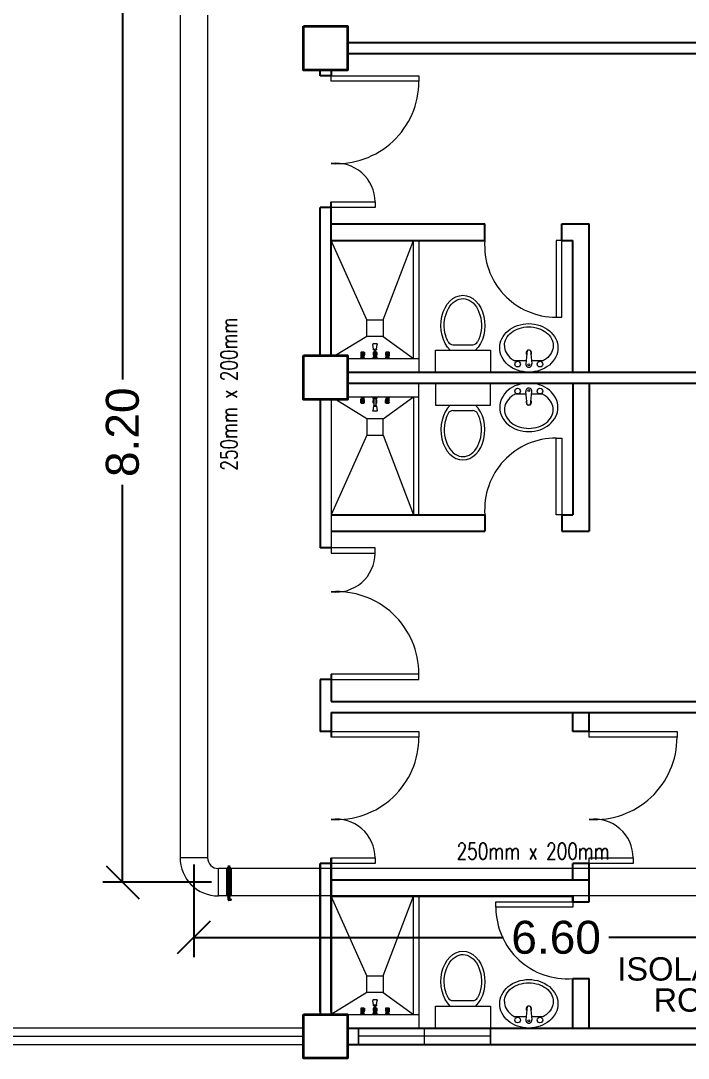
# Model space of a CAD drawing. Header units: millimetres. Extents: x -116 to 421, y 1 to 342.
# Drawn here: x -81.05 to -74.98, y 241.16 to 250.61 of the extents above; entities that cross this region are included whole.
import ezdxf

# ---------------------------------------------------------------- set-up
doc = ezdxf.new("R2010")
doc.units = ezdxf.units.MM
doc.header["$MEASUREMENT"] = 0
for name, color, linetype in [('A.C.VOLUM DAMPER', 7, 'Continuous'), ('diffuser', 7, 'Continuous'), ('ducting label', 7, 'Continuous'), ('label', 7, 'Continuous')]:
    doc.layers.add(name, color=color, linetype=linetype)
doc.layers.add('ahu line', color=7, linetype='Continuous', lineweight=20)
doc.styles.add('Arch-Dim', font='simplex.shx', dxfattribs={"width": 0.75})
doc.styles.get("Standard").update_dxf_attribs({"font": 'arial.ttf'})
doc.styles.add('SWISSLT175', font='swissl.ttf', dxfattribs={"height": 0.175})
doc.dimstyles.new('Copy of dimension', dxfattribs={"dimtxt": 0.3, "dimasz": 0.3, "dimexe": 0.18, "dimexo": 0.0625, "dimgap": 0.09, "dimtad": 0, "dimzin": 0, "dimdsep": 46, "dimtxsty": 'Standard', "dimblk": 'OBLIQUE', "dimcen": 0.09, "dimclrd": 256, "dimclre": 256, "dimclrt": 256, "dimadec": 0, "dimazin": 0, "dimtfac": 1, "dimtofl": 0, "dimtmove": 0, "dimatfit": 3, "dimldrblk": 'OBLIQUE', "dimfxl": 1, "dimtolj": 1, "dimtzin": 0, "dimarcsym": 0})

# ---------------------------------------------------------------- blocks, each defined once
blk = doc.blocks.new('_Oblique')
at = {"color": 0, "linetype": 'ByBlock', "lineweight": -2}
blk.add_line((-0.5, -0.5), (0.5, 0.5), dxfattribs=at)
blk = doc.blocks.new('*D13')
at = {"layer": 'Defpoints', "color": 0, "transparency": 16777216}
for p in [(-79.1034, 250.9609), (-80.1266, 242.7623), (-79.2534, 242.7623)]:
    blk.add_point(p, dxfattribs=at)
at = {"layer": 'diffuser', "lineweight": -2, "transparency": 16777216}
for p, q in [((-79.1659, 250.9609), (-80.3066, 250.9609)), ((-80.1266, 250.9609), (-80.1266, 247.3409)), ((-80.1266, 242.7623), (-80.1266, 246.3822)), ((-79.3159, 242.7623), (-80.3066, 242.7623))]:
    blk.add_line(p, q, dxfattribs=at)
at = {"layer": 'diffuser', "lineweight": -2, "transparency": 16777216, "xscale": 0.3, "yscale": 0.3, "zscale": 0.3}
for p, rotation in [((-80.1266, 250.9609), 90), ((-80.1266, 242.7623), 270)]:
    blk.add_blockref('_Oblique', p, dxfattribs=dict(at, rotation=rotation))
at = {"layer": 'diffuser', "transparency": 16777216, "insert": (-80.1266, 246.8616), "char_height": 0.3, "attachment_point": 5, "rotation": 90}
blk.add_mtext('\\A1;8.20', dxfattribs=at)
blk = doc.blocks.new('*D14')
at = {"layer": 'Defpoints', "color": 0, "transparency": 16777216}
for p in [(-79.4784, 242.9873), (-72.8807, 242.7623), (-72.8807, 242.2593)]:
    blk.add_point(p, dxfattribs=at)
at = {"layer": 'diffuser', "lineweight": -2, "transparency": 16777216}
for p, q in [((-79.4784, 242.9248), (-79.4784, 242.0793)), ((-72.8807, 242.6998), (-72.8807, 242.0793)), ((-79.4784, 242.2593), (-76.6595, 242.2593)), ((-72.8807, 242.2593), (-75.6996, 242.2593))]:
    blk.add_line(p, q, dxfattribs=at)
at = {"layer": 'diffuser', "lineweight": -2, "transparency": 16777216, "xscale": 0.3, "yscale": 0.3, "zscale": 0.3, "rotation": 180}
blk.add_blockref('_Oblique', (-79.4784, 242.2593), dxfattribs=at)
at = {"layer": 'diffuser', "lineweight": -2, "transparency": 16777216, "xscale": 0.3, "yscale": 0.3, "zscale": 0.3}
blk.add_blockref('_Oblique', (-72.8807, 242.2593), dxfattribs=at)
at = {"layer": 'diffuser', "transparency": 16777216, "insert": (-76.1795, 242.2593), "char_height": 0.3, "attachment_point": 5}
blk.add_mtext('\\A1;6.60', dxfattribs=at)

msp = doc.modelspace()

# ---------------------------------------------------------------- hatches: boundary and pattern name
at = {"layer": 'A.C.VOLUM DAMPER'}
h = msp.add_hatch(dxfattribs=at)
h.set_pattern_fill('ANSI31', color=256, scale=0.001864, angle=-90, style=0)
h.set_pattern_definition([(315, (-508.81371601, 1.28335628), (0.00016477009232, 0.00016477009232), [])])
h.paths.add_polyline_path([(-79.1543, 242.6265), (-79.1494, 242.6265), (-79.1494, 242.6373), (-79.1665, 242.6373), (-79.1665, 242.6265), (-79.1616, 242.6265), (-79.1616, 242.5997), (-79.1376, 242.5997), (-79.1376, 242.6058), (-79.1543, 242.6058)])

# ---------------------------------------------------------------- linework, layer by layer
at = {"color": 8, "lineweight": 25}
for p, q in [((-72.4784, 250.4093), (-78.0784, 250.4093)), ((-72.4784, 250.3093), (-78.0784, 250.3093)), ((-78.3284, 250.1093), (-78.3284, 250.1593)), ((-78.2284, 250.1093), (-78.3284, 250.1093)), ((-78.2284, 250.1593), (-78.2284, 250.1093)), ((-78.2284, 247.5593), (-78.2284, 248.9593)), ((-78.3284, 247.5593), (-78.3284, 248.9093)), ((-78.2284, 248.9093), (-78.3284, 248.9093)), ((-78.3284, 247.5593), (-78.3284, 248.9093)), ((-78.0784, 247.4093), (-72.4534, 247.4093)), ((-78.0784, 247.3093), (-72.4534, 247.3093)), ((-78.3284, 247.1593), (-78.3284, 245.8093)), ((-78.2284, 245.8093), (-78.3284, 245.8093)), ((-78.3284, 244.6093), (-78.3284, 244.3593)), ((-78.2284, 244.6093), (-78.3284, 244.6093)), ((-78.2284, 244.6593), (-78.2284, 244.4093)), ((-78.2284, 244.4093), (-72.4784, 244.4093)), ((-78.3284, 244.3593), (-78.3284, 244.1343)), ((-78.2284, 244.3093), (-78.2284, 244.0843)), ((-78.2284, 244.3093), (-72.4784, 244.3093)), ((-78.2284, 244.1343), (-78.3284, 244.1343)), ((-78.2284, 242.9843), (-78.2284, 241.5593)), ((-78.2284, 241.5843), (-78.2284, 242.9843)), ((-78.3284, 242.9343), (-78.3284, 241.5593)), ((-78.3284, 241.5843), (-78.3284, 242.9343)), ((-78.2284, 242.9343), (-78.3284, 242.9343)), ((-78.3284, 241.5843), (-78.3284, 242.9343)), ((-78.0784, 241.4343), (-72.4534, 241.4343)), ((-78.0784, 241.2843), (-72.4534, 241.2843))]:
    msp.add_line(p, q, dxfattribs=at)
at = {"color": 8, "lineweight": 25, "ltscale": 0.3}
for p, q in [((-78.2284, 248.7593), (-76.8284, 248.7593)), ((-76.8284, 248.6093), (-76.8284, 248.7593)), ((-76.1284, 248.7593), (-75.8784, 248.7593)), ((-76.1284, 248.6093), (-76.1284, 248.7593)), ((-75.8784, 247.4093), (-75.8784, 248.7593)), ((-78.2284, 248.6093), (-76.8284, 248.6093)), ((-76.1284, 248.6093), (-76.0284, 248.6093)), ((-76.0284, 247.4093), (-76.0284, 248.6093)), ((-76.0284, 247.3093), (-76.0284, 246.1093)), ((-75.8784, 247.3093), (-75.8784, 245.9593)), ((-78.2284, 246.1093), (-76.8284, 246.1093)), ((-76.8284, 246.1093), (-76.8284, 245.9593)), ((-76.1284, 246.1093), (-76.0284, 246.1093)), ((-76.1284, 246.1093), (-76.1284, 245.9593)), ((-78.2284, 245.9593), (-76.8284, 245.9593)), ((-76.1284, 245.9593), (-75.8784, 245.9593)), ((-78.2284, 242.7843), (-75.8784, 242.7843)), ((-76.1284, 242.7843), (-75.8784, 242.7843)), ((-75.8784, 242.5843), (-75.8784, 242.7843)), ((-78.2284, 242.6343), (-76.0284, 242.6343)), ((-76.1284, 242.6343), (-76.0284, 242.6343)), ((-76.0284, 242.5843), (-76.0284, 242.6343)), ((-76.0284, 241.4343), (-76.0284, 241.8843)), ((-75.8784, 241.4343), (-75.8784, 241.8843))]:
    msp.add_line(p, q, dxfattribs=at)
at = {"color": 8, "lineweight": 9, "ltscale": 0.3}
for p, q in [((-77.9034, 247.8843), (-78.2284, 248.6093)), ((-77.7534, 247.8843), (-77.4784, 248.6093)), ((-77.9034, 247.7343), (-78.1877, 247.5593)), ((-77.7534, 247.7343), (-77.4784, 247.5343)), ((-77.9034, 246.9843), (-78.1877, 247.1593)), ((-77.7534, 246.9843), (-77.4784, 247.1843)), ((-77.9034, 246.8343), (-78.2284, 246.1093)), ((-77.7534, 246.8343), (-77.4784, 246.1093)), ((-77.9034, 241.9093), (-78.2284, 242.6343)), ((-77.7534, 241.9093), (-77.4784, 242.6343)), ((-77.9034, 241.7593), (-78.2284, 241.5593)), ((-77.7534, 241.7593), (-77.4784, 241.5593))]:
    msp.add_line(p, q, dxfattribs=at)
at = {"color": 8, "lineweight": 9}
for p, q in [((-78.2284, 247.6593), (-78.2284, 247.5593)), ((-77.8407, 247.6197), (-77.8492, 247.6616)), ((-77.809, 247.6662), (-77.8477, 247.6662)), ((-77.8407, 247.6121), (-77.8407, 247.6197)), ((-77.8407, 247.6197), (-77.8161, 247.6197)), ((-77.8407, 247.6197), (-77.8161, 247.6197)), ((-77.8161, 247.6121), (-77.8407, 247.6121)), ((-77.8359, 247.6121), (-77.8359, 247.5498)), ((-77.8208, 247.5498), (-77.8208, 247.6121)), ((-77.8161, 247.6197), (-77.8075, 247.6616)), ((-77.8161, 247.6197), (-77.8161, 247.6121)), ((-77.1189, 247.6593), (-76.938, 247.6593)), ((-78.3284, 247.6093), (-78.3284, 247.5593)), ((-78.0784, 247.5343), (-77.4284, 247.5343)), ((-77.959, 247.5351), (-77.9556, 247.5419)), ((-77.959, 247.5351), (-77.9249, 247.5351)), ((-77.959, 247.5351), (-77.959, 247.5343)), ((-77.959, 247.5343), (-77.9249, 247.5343)), ((-77.9551, 247.5915), (-77.9587, 247.5896)), ((-77.9587, 247.5896), (-77.9253, 247.5896)), ((-77.9587, 247.5896), (-77.9587, 247.5677)), ((-77.9587, 247.5677), (-77.9565, 247.5636)), ((-77.956, 247.5618), (-77.956, 247.5559)), ((-77.956, 247.5559), (-77.9553, 247.5536)), ((-77.956, 247.5559), (-77.928, 247.5559)), ((-77.9556, 247.5419), (-77.9284, 247.5419)), ((-77.9553, 247.5536), (-77.9287, 247.5536)), ((-77.9552, 247.5677), (-77.9479, 247.5677)), ((-77.9551, 247.593), (-77.9289, 247.593)), ((-77.9551, 247.593), (-77.9551, 247.5915)), ((-77.9551, 247.5915), (-77.9289, 247.5915)), ((-77.9551, 247.5808), (-77.9551, 247.5687)), ((-77.9534, 247.5419), (-77.9534, 247.5536)), ((-77.9481, 247.5809), (-77.9481, 247.5688)), ((-77.9288, 247.5677), (-77.9361, 247.5677)), ((-77.9359, 247.5809), (-77.9359, 247.5688)), ((-77.9306, 247.5419), (-77.9306, 247.5536)), ((-77.9289, 247.593), (-77.9289, 247.5915)), ((-77.9289, 247.5915), (-77.9253, 247.5896)), ((-77.9289, 247.5808), (-77.9289, 247.5687)), ((-77.928, 247.5559), (-77.9287, 247.5536)), ((-77.9249, 247.5351), (-77.9284, 247.5419)), ((-77.928, 247.5618), (-77.928, 247.5559)), ((-77.9253, 247.5677), (-77.9275, 247.5636)), ((-77.9253, 247.5896), (-77.9253, 247.5677)), ((-77.9249, 247.5351), (-77.9249, 247.5343)), ((-77.8457, 247.5401), (-77.8573, 247.5343)), ((-77.8573, 247.5343), (-77.7994, 247.5343)), ((-77.811, 247.5498), (-77.8458, 247.5498)), ((-77.8458, 247.5498), (-77.8457, 247.5401)), ((-77.811, 247.5401), (-77.8457, 247.5401)), ((-77.8457, 247.5401), (-77.811, 247.5401)), ((-77.8414, 247.5915), (-77.845, 247.5896)), ((-77.845, 247.5896), (-77.8359, 247.5896)), ((-77.845, 247.5896), (-77.845, 247.5677)), ((-77.845, 247.5677), (-77.8428, 247.5636)), ((-77.8424, 247.5618), (-77.8424, 247.5559)), ((-77.8424, 247.5559), (-77.8359, 247.5559)), ((-77.8424, 247.5559), (-77.8416, 247.5537)), ((-77.8416, 247.5677), (-77.8359, 247.5677)), ((-77.8416, 247.5537), (-77.8359, 247.5537)), ((-77.8414, 247.593), (-77.8359, 247.593)), ((-77.8414, 247.593), (-77.8414, 247.5915)), ((-77.8414, 247.5915), (-77.8359, 247.5915)), ((-77.8414, 247.5808), (-77.8414, 247.5687)), ((-77.8397, 247.5498), (-77.8397, 247.5537)), ((-77.8359, 247.5498), (-77.8208, 247.5498)), ((-77.8208, 247.593), (-77.8153, 247.593)), ((-77.8208, 247.5915), (-77.8153, 247.5915)), ((-77.8208, 247.5896), (-77.8117, 247.5896)), ((-77.8151, 247.5677), (-77.8208, 247.5677)), ((-77.8208, 247.5559), (-77.8143, 247.5559)), ((-77.8208, 247.5537), (-77.8151, 247.5537)), ((-77.817, 247.5498), (-77.817, 247.5537)), ((-77.8153, 247.593), (-77.8153, 247.5915)), ((-77.8153, 247.5915), (-77.8117, 247.5896)), ((-77.8153, 247.5808), (-77.8153, 247.5687)), ((-77.8143, 247.5559), (-77.8151, 247.5537)), ((-77.8143, 247.5618), (-77.8143, 247.5559)), ((-77.8117, 247.5677), (-77.8139, 247.5636)), ((-77.8117, 247.5896), (-77.8117, 247.5677)), ((-77.811, 247.5401), (-77.811, 247.5498)), ((-77.7994, 247.5343), (-77.811, 247.5401)), ((-77.7318, 247.5351), (-77.7284, 247.5419)), ((-77.7318, 247.5351), (-77.7318, 247.5343)), ((-77.7318, 247.5351), (-77.6977, 247.5351)), ((-77.7318, 247.5343), (-77.6977, 247.5344)), ((-77.7278, 247.5915), (-77.7314, 247.5896)), ((-77.7314, 247.5896), (-77.6981, 247.5897)), ((-77.7314, 247.5896), (-77.7314, 247.5677)), ((-77.7314, 247.5677), (-77.7292, 247.5636)), ((-77.7287, 247.5618), (-77.7287, 247.5559)), ((-77.7287, 247.5559), (-77.7007, 247.5559)), ((-77.7287, 247.5559), (-77.728, 247.5537)), ((-77.7284, 247.5419), (-77.7011, 247.5419)), ((-77.728, 247.5537), (-77.7015, 247.5537)), ((-77.7279, 247.5677), (-77.7206, 247.5677)), ((-77.7278, 247.5931), (-77.7278, 247.5915)), ((-77.7278, 247.5931), (-77.7017, 247.5931)), ((-77.7278, 247.5915), (-77.7017, 247.5915)), ((-77.7278, 247.5808), (-77.7278, 247.5687)), ((-77.7261, 247.5419), (-77.7261, 247.5537)), ((-77.7208, 247.5809), (-77.7208, 247.5688)), ((-77.7015, 247.5677), (-77.7088, 247.5677)), ((-77.7087, 247.5809), (-77.7087, 247.5688)), ((-77.7034, 247.5419), (-77.7034, 247.5537)), ((-77.7017, 247.5931), (-77.7017, 247.5915)), ((-77.7017, 247.5915), (-77.6981, 247.5897)), ((-77.7016, 247.5808), (-77.7016, 247.5687)), ((-77.7007, 247.5559), (-77.7015, 247.5537)), ((-77.6977, 247.5351), (-77.7011, 247.5419)), ((-77.7007, 247.5618), (-77.7007, 247.5559)), ((-77.6981, 247.5677), (-77.7003, 247.5636)), ((-77.6981, 247.5897), (-77.6981, 247.5677)), ((-77.6977, 247.5351), (-77.6977, 247.5344)), ((-77.2784, 247.4093), (-77.2784, 247.6093)), ((-77.2784, 247.6093), (-76.7784, 247.6093)), ((-76.7784, 247.6093), (-76.7784, 247.4093)), ((-76.4429, 247.6072), (-76.4562, 247.4854)), ((-76.4139, 247.6072), (-76.4005, 247.4854)), ((-76.4527, 247.5113), (-76.555, 247.5113)), ((-76.7784, 247.4093), (-77.2784, 247.4093)), ((-77.2784, 247.3093), (-77.2784, 247.1093)), ((-76.7784, 247.3093), (-77.2784, 247.3093)), ((-76.7784, 247.1093), (-76.7784, 247.3093)), ((-76.4429, 247.1115), (-76.4562, 247.2333)), ((-76.4139, 247.1115), (-76.4005, 247.2333)), ((-78.0784, 247.1843), (-77.4284, 247.1843)), ((-77.959, 247.1844), (-77.9249, 247.1843)), ((-77.959, 247.1836), (-77.959, 247.1844)), ((-77.959, 247.1836), (-77.9249, 247.1836)), ((-77.959, 247.1836), (-77.9556, 247.1768)), ((-77.9587, 247.151), (-77.9565, 247.1551)), ((-77.9587, 247.129), (-77.9587, 247.151)), ((-77.956, 247.1628), (-77.9553, 247.165)), ((-77.956, 247.1628), (-77.928, 247.1628)), ((-77.956, 247.1569), (-77.956, 247.1628)), ((-77.9556, 247.1768), (-77.9284, 247.1768)), ((-77.9553, 247.165), (-77.9287, 247.165)), ((-77.9552, 247.151), (-77.9479, 247.151)), ((-77.9551, 247.1379), (-77.9551, 247.15)), ((-77.9534, 247.1768), (-77.9534, 247.165)), ((-77.9481, 247.1378), (-77.9481, 247.1499)), ((-77.9288, 247.151), (-77.9361, 247.151)), ((-77.9359, 247.1378), (-77.9359, 247.1499)), ((-77.9306, 247.1768), (-77.9306, 247.165)), ((-77.9289, 247.1379), (-77.9289, 247.15)), ((-77.928, 247.1628), (-77.9287, 247.165)), ((-77.9249, 247.1836), (-77.9284, 247.1768)), ((-77.928, 247.1569), (-77.928, 247.1628)), ((-77.9253, 247.151), (-77.9275, 247.1551)), ((-77.9253, 247.129), (-77.9253, 247.151)), ((-77.9249, 247.1836), (-77.9249, 247.1843)), ((-77.8457, 247.1786), (-77.8573, 247.1843)), ((-77.8573, 247.1843), (-77.7994, 247.1843)), ((-77.8458, 247.1689), (-77.8457, 247.1786)), ((-77.811, 247.1689), (-77.8458, 247.1689)), ((-77.811, 247.1785), (-77.8457, 247.1786)), ((-77.8457, 247.1786), (-77.811, 247.1785)), ((-77.845, 247.151), (-77.8428, 247.1551)), ((-77.845, 247.129), (-77.845, 247.151)), ((-77.8424, 247.1627), (-77.8416, 247.165)), ((-77.8424, 247.1627), (-77.8359, 247.1627)), ((-77.8424, 247.1569), (-77.8424, 247.1627)), ((-77.8416, 247.165), (-77.8359, 247.165)), ((-77.8416, 247.151), (-77.8359, 247.151)), ((-77.8414, 247.1379), (-77.8414, 247.15)), ((-77.8397, 247.1689), (-77.8397, 247.165)), ((-77.8359, 247.1065), (-77.8359, 247.1689)), ((-77.8359, 247.1689), (-77.8208, 247.1689)), ((-77.8208, 247.1689), (-77.8208, 247.1065)), ((-77.8208, 247.165), (-77.8151, 247.165)), ((-77.8208, 247.1627), (-77.8143, 247.1627)), ((-77.8151, 247.151), (-77.8208, 247.151)), ((-77.817, 247.1689), (-77.817, 247.165)), ((-77.8153, 247.1379), (-77.8153, 247.15)), ((-77.8143, 247.1627), (-77.8151, 247.165)), ((-77.8143, 247.1569), (-77.8143, 247.1627)), ((-77.8117, 247.151), (-77.8139, 247.1551)), ((-77.8117, 247.129), (-77.8117, 247.151)), ((-77.7994, 247.1843), (-77.811, 247.1785)), ((-77.811, 247.1785), (-77.811, 247.1689)), ((-77.7318, 247.1836), (-77.7318, 247.1843)), ((-77.7318, 247.1843), (-77.6977, 247.1843)), ((-77.7318, 247.1836), (-77.7284, 247.1767)), ((-77.7318, 247.1836), (-77.6977, 247.1836)), ((-77.7314, 247.151), (-77.7292, 247.1551)), ((-77.7314, 247.129), (-77.7314, 247.151)), ((-77.7287, 247.1627), (-77.728, 247.165)), ((-77.7287, 247.1569), (-77.7287, 247.1627)), ((-77.7287, 247.1627), (-77.7007, 247.1627)), ((-77.7284, 247.1767), (-77.7011, 247.1767)), ((-77.728, 247.165), (-77.7015, 247.165)), ((-77.7279, 247.151), (-77.7206, 247.151)), ((-77.7278, 247.1378), (-77.7278, 247.15)), ((-77.7261, 247.1768), (-77.7261, 247.165)), ((-77.7208, 247.1377), (-77.7208, 247.1499)), ((-77.7015, 247.151), (-77.7088, 247.151)), ((-77.7087, 247.1377), (-77.7087, 247.1499)), ((-77.7034, 247.1768), (-77.7034, 247.165)), ((-77.7016, 247.1378), (-77.7016, 247.15)), ((-77.7007, 247.1627), (-77.7015, 247.165)), ((-77.6977, 247.1836), (-77.7011, 247.1767)), ((-77.7007, 247.1569), (-77.7007, 247.1627)), ((-77.6981, 247.151), (-77.7003, 247.1551)), ((-77.6981, 247.129), (-77.6981, 247.151)), ((-77.6977, 247.1836), (-77.6977, 247.1843)), ((-76.4527, 247.2073), (-76.555, 247.2073)), ((-77.9587, 247.129), (-77.9253, 247.129)), ((-77.9551, 247.1272), (-77.9587, 247.129)), ((-77.9551, 247.1272), (-77.9289, 247.1271)), ((-77.9551, 247.1256), (-77.9551, 247.1272)), ((-77.9551, 247.1256), (-77.9289, 247.1256)), ((-77.9289, 247.1271), (-77.9253, 247.129)), ((-77.9289, 247.1256), (-77.9289, 247.1271)), ((-77.8407, 247.099), (-77.8492, 247.057)), ((-77.809, 247.0525), (-77.8477, 247.0525)), ((-77.845, 247.129), (-77.8359, 247.129)), ((-77.8414, 247.1271), (-77.845, 247.129)), ((-77.8414, 247.1271), (-77.8359, 247.1271)), ((-77.8414, 247.1256), (-77.8414, 247.1271)), ((-77.8414, 247.1256), (-77.8359, 247.1256)), ((-77.8407, 247.1065), (-77.8407, 247.099)), ((-77.8161, 247.1065), (-77.8407, 247.1065)), ((-77.8407, 247.099), (-77.8161, 247.099)), ((-77.8407, 247.099), (-77.8161, 247.099)), ((-77.8208, 247.129), (-77.8117, 247.129)), ((-77.8208, 247.1271), (-77.8153, 247.1271)), ((-77.8208, 247.1256), (-77.8153, 247.1256)), ((-77.8161, 247.099), (-77.8161, 247.1065)), ((-77.8161, 247.099), (-77.8075, 247.057)), ((-77.8153, 247.1271), (-77.8117, 247.129)), ((-77.8153, 247.1256), (-77.8153, 247.1271)), ((-77.7278, 247.1271), (-77.7314, 247.129)), ((-77.7314, 247.129), (-77.6981, 247.129)), ((-77.7278, 247.1256), (-77.7278, 247.1271)), ((-77.7278, 247.1271), (-77.7017, 247.1271)), ((-77.7278, 247.1256), (-77.7017, 247.1256)), ((-77.7017, 247.1271), (-77.6981, 247.129)), ((-77.7017, 247.1256), (-77.7017, 247.1271)), ((-77.2784, 247.1093), (-76.7784, 247.1093)), ((-77.1189, 247.0593), (-76.938, 247.0593)), ((-78.3284, 244.1343), (-78.3284, 244.1843)), ((-77.8407, 241.6447), (-77.8492, 241.6866)), ((-77.809, 241.6912), (-77.8477, 241.6912)), ((-77.8161, 241.6447), (-77.8075, 241.6866)), ((-77.1189, 241.6843), (-76.938, 241.6843)), ((-77.959, 241.5601), (-77.9556, 241.5669)), ((-77.9551, 241.6165), (-77.9587, 241.6146)), ((-77.9587, 241.6146), (-77.9253, 241.6146)), ((-77.9587, 241.6146), (-77.9587, 241.5927)), ((-77.9587, 241.5927), (-77.9565, 241.5886)), ((-77.956, 241.5868), (-77.956, 241.5809)), ((-77.956, 241.5809), (-77.9553, 241.5786)), ((-77.956, 241.5809), (-77.928, 241.5809)), ((-77.9556, 241.5669), (-77.9284, 241.5669)), ((-77.9553, 241.5786), (-77.9287, 241.5786)), ((-77.9552, 241.5927), (-77.9479, 241.5927)), ((-77.9551, 241.618), (-77.9289, 241.618)), ((-77.9551, 241.618), (-77.9551, 241.6165)), ((-77.9551, 241.6165), (-77.9289, 241.6165)), ((-77.9551, 241.6058), (-77.9551, 241.5937)), ((-77.9534, 241.5669), (-77.9534, 241.5786)), ((-77.9481, 241.6059), (-77.9481, 241.5938)), ((-77.9288, 241.5927), (-77.9361, 241.5927)), ((-77.9359, 241.6059), (-77.9359, 241.5938)), ((-77.9306, 241.5669), (-77.9306, 241.5786)), ((-77.9289, 241.618), (-77.9289, 241.6165)), ((-77.9289, 241.6165), (-77.9253, 241.6146)), ((-77.9289, 241.6058), (-77.9289, 241.5937)), ((-77.928, 241.5809), (-77.9287, 241.5786)), ((-77.9249, 241.5601), (-77.9284, 241.5669)), ((-77.928, 241.5868), (-77.928, 241.5809)), ((-77.9253, 241.5927), (-77.9275, 241.5886)), ((-77.9253, 241.6146), (-77.9253, 241.5927)), ((-77.8457, 241.5651), (-77.8573, 241.5593)), ((-77.811, 241.5748), (-77.8458, 241.5748)), ((-77.8458, 241.5748), (-77.8457, 241.5651)), ((-77.811, 241.5651), (-77.8457, 241.5651)), ((-77.8457, 241.5651), (-77.811, 241.5651)), ((-77.8414, 241.6165), (-77.845, 241.6146)), ((-77.845, 241.6146), (-77.8359, 241.6146)), ((-77.845, 241.6146), (-77.845, 241.5927)), ((-77.845, 241.5927), (-77.8428, 241.5886)), ((-77.8424, 241.5868), (-77.8424, 241.5809)), ((-77.8424, 241.5809), (-77.8359, 241.5809)), ((-77.8424, 241.5809), (-77.8416, 241.5787)), ((-77.8416, 241.5927), (-77.8359, 241.5927)), ((-77.8416, 241.5787), (-77.8359, 241.5787)), ((-77.8414, 241.618), (-77.8359, 241.618)), ((-77.8414, 241.618), (-77.8414, 241.6165)), ((-77.8414, 241.6165), (-77.8359, 241.6165)), ((-77.8414, 241.6058), (-77.8414, 241.5937)), ((-77.8407, 241.6371), (-77.8407, 241.6447)), ((-77.8407, 241.6447), (-77.8161, 241.6447)), ((-77.8407, 241.6447), (-77.8161, 241.6447)), ((-77.8161, 241.6371), (-77.8407, 241.6371)), ((-77.8397, 241.5748), (-77.8397, 241.5787)), ((-77.8359, 241.6371), (-77.8359, 241.5748)), ((-77.8359, 241.5748), (-77.8208, 241.5748)), ((-77.8208, 241.5748), (-77.8208, 241.6371)), ((-77.8208, 241.618), (-77.8153, 241.618)), ((-77.8208, 241.6165), (-77.8153, 241.6165)), ((-77.8208, 241.6146), (-77.8117, 241.6146)), ((-77.8151, 241.5927), (-77.8208, 241.5927)), ((-77.8208, 241.5809), (-77.8143, 241.5809)), ((-77.8208, 241.5787), (-77.8151, 241.5787)), ((-77.817, 241.5748), (-77.817, 241.5787)), ((-77.8161, 241.6447), (-77.8161, 241.6371)), ((-77.8153, 241.618), (-77.8153, 241.6165)), ((-77.8153, 241.6165), (-77.8117, 241.6146)), ((-77.8153, 241.6058), (-77.8153, 241.5937)), ((-77.8143, 241.5809), (-77.8151, 241.5787)), ((-77.8143, 241.5868), (-77.8143, 241.5809)), ((-77.8117, 241.5927), (-77.8139, 241.5886)), ((-77.8117, 241.6146), (-77.8117, 241.5927)), ((-77.811, 241.5651), (-77.811, 241.5748)), ((-77.7994, 241.5593), (-77.811, 241.5651)), ((-77.7318, 241.5601), (-77.7284, 241.5669)), ((-77.7278, 241.6165), (-77.7314, 241.6146)), ((-77.7314, 241.6146), (-77.6981, 241.6147)), ((-77.7314, 241.6146), (-77.7314, 241.5927)), ((-77.7314, 241.5927), (-77.7292, 241.5886)), ((-77.7287, 241.5868), (-77.7287, 241.5809)), ((-77.7287, 241.5809), (-77.7007, 241.5809)), ((-77.7287, 241.5809), (-77.728, 241.5787)), ((-77.7284, 241.5669), (-77.7011, 241.5669)), ((-77.728, 241.5787), (-77.7015, 241.5787)), ((-77.7279, 241.5927), (-77.7206, 241.5927)), ((-77.7278, 241.6181), (-77.7278, 241.6165)), ((-77.7278, 241.6181), (-77.7017, 241.6181)), ((-77.7278, 241.6165), (-77.7017, 241.6165)), ((-77.7278, 241.6058), (-77.7278, 241.5937)), ((-77.7261, 241.5669), (-77.7261, 241.5787)), ((-77.7208, 241.6059), (-77.7208, 241.5938)), ((-77.7015, 241.5927), (-77.7088, 241.5927)), ((-77.7087, 241.6059), (-77.7087, 241.5938)), ((-77.7034, 241.5669), (-77.7034, 241.5787)), ((-77.7017, 241.6181), (-77.7017, 241.6165)), ((-77.7017, 241.6165), (-77.6981, 241.6147)), ((-77.7016, 241.6058), (-77.7016, 241.5937)), ((-77.7007, 241.5809), (-77.7015, 241.5787)), ((-77.6977, 241.5601), (-77.7011, 241.5669)), ((-77.7007, 241.5868), (-77.7007, 241.5809)), ((-77.6981, 241.5927), (-77.7003, 241.5886)), ((-77.6981, 241.6147), (-77.6981, 241.5927)), ((-77.2784, 241.4343), (-77.2784, 241.6343)), ((-77.2784, 241.6343), (-76.7784, 241.6343)), ((-76.7784, 241.6343), (-76.7784, 241.4343)), ((-76.4429, 241.6322), (-76.4562, 241.5104)), ((-76.4139, 241.6322), (-76.4005, 241.5104)), ((-78.0784, 241.5593), (-77.4284, 241.5593)), ((-77.959, 241.5601), (-77.9249, 241.5601)), ((-77.959, 241.5601), (-77.959, 241.5593)), ((-77.959, 241.5593), (-77.9249, 241.5593)), ((-77.9249, 241.5601), (-77.9249, 241.5593)), ((-77.8573, 241.5593), (-77.7994, 241.5593)), ((-77.7318, 241.5601), (-77.7318, 241.5593)), ((-77.7318, 241.5601), (-77.6977, 241.5601)), ((-77.7318, 241.5593), (-77.6977, 241.5594)), ((-77.6977, 241.5601), (-77.6977, 241.5594)), ((-76.4527, 241.5363), (-76.555, 241.5363)), ((-78.4784, 241.4343), (-81.1784, 241.4343)), ((-78.0784, 241.4343), (-77.9784, 241.4343)), ((-77.9784, 241.4343), (-77.9784, 241.2843)), ((-77.3784, 241.2843), (-77.3784, 241.4343)), ((-76.7784, 241.4343), (-77.2784, 241.4343)), ((-76.7784, 241.2843), (-76.7784, 241.4343)), ((-81.1784, 241.3593), (-78.4784, 241.3593)), ((-81.1784, 241.2843), (-78.4784, 241.2843)), ((-76.7784, 241.3593), (-77.9784, 241.3593)), ((-77.9784, 241.2843), (-77.3784, 241.2843)), ((-77.3784, 241.2843), (-76.7784, 241.2843))]:
    msp.add_line(p, q, dxfattribs=at)
at = {"color": 8, "lineweight": 13}
for p, q in [((-78.2284, 247.1593), (-78.2284, 245.7593)), ((-78.2284, 244.1843), (-78.2284, 244.1343))]:
    msp.add_line(p, q, dxfattribs=at)
at = {"color": 8, "linetype": 'Continuous', "lineweight": 25}
for p, q in [((-76.0284, 244.1343), (-76.0284, 244.3093)), ((-75.8784, 244.1343), (-75.8784, 244.3093)), ((-75.8784, 244.1343), (-76.0284, 244.1343)), ((-76.0284, 242.7843), (-76.0284, 242.9343)), ((-75.8784, 242.9343), (-76.0284, 242.9343)), ((-75.8784, 242.7843), (-75.8784, 242.9343)), ((-76.0284, 242.6343), (-76.0284, 242.5843)), ((-76.0284, 242.5843), (-75.8784, 242.5843)), ((-76.0284, 241.8843), (-75.8784, 241.8843))]:
    msp.add_line(p, q, dxfattribs=at)
at = {"color": 8, "lineweight": 35}
for points in [[(-78.4784, 250.5593), (-78.0784, 250.5593), (-78.0784, 250.1593), (-78.4784, 250.1593)], [(-78.4784, 247.5593), (-78.0784, 247.5593), (-78.0784, 247.1593), (-78.4784, 247.1593)], [(-78.4784, 241.5593), (-78.0784, 241.5593), (-78.0784, 241.1593), (-78.4784, 241.1593)]]:
    msp.add_lwpolyline(points, close=True, dxfattribs=at)
at = {"color": 8, "lineweight": 13, "ltscale": 0.03}
for points in [[(-78.2284, 250.0593), (-78.2284, 250.1093), (-77.4284, 250.1093), (-77.4284, 250.0593)], [(-78.2284, 248.9093), (-78.2284, 248.9593), (-77.8284, 248.9593), (-77.8284, 248.9093)], [(-76.1284, 248.6093), (-76.1784, 248.6093), (-76.1784, 247.9093), (-76.1284, 247.9093)], [(-76.1284, 246.1093), (-76.1784, 246.1093), (-76.1784, 246.8093), (-76.1284, 246.8093)], [(-78.2284, 245.8093), (-78.2284, 245.7593), (-77.8284, 245.7593), (-77.8284, 245.8093)], [(-78.2284, 244.6593), (-78.2284, 244.6093), (-77.4284, 244.6093), (-77.4284, 244.6593)], [(-78.2284, 244.0843), (-78.2284, 244.1343), (-77.4284, 244.1343), (-77.4284, 244.0843)], [(-75.8784, 244.0843), (-75.8784, 244.1343), (-75.0784, 244.1343), (-75.0784, 244.0843)], [(-78.2284, 242.9343), (-78.2284, 242.9843), (-77.8284, 242.9843), (-77.8284, 242.9343)], [(-75.8784, 242.9343), (-75.8784, 242.9843), (-75.4784, 242.9843), (-75.4784, 242.9343)], [(-76.0284, 242.5843), (-76.0284, 242.5343), (-76.7284, 242.5343), (-76.7284, 242.5843)]]:
    msp.add_lwpolyline(points, close=True, dxfattribs=at)
at = {"color": 8, "lineweight": 9, "ltscale": 0.3}
for points in [[(-77.4784, 247.5343), (-77.4784, 248.6093), (-77.4284, 248.6093), (-77.4284, 247.4093), (-77.4284, 247.4093)], [(-77.4784, 247.1843), (-77.4784, 246.1093), (-77.4284, 246.1093), (-77.4284, 247.3093), (-77.4284, 247.3093)], [(-77.4784, 241.5593), (-77.4784, 242.6343), (-77.4284, 242.6343), (-77.4284, 241.4343), (-77.4284, 241.4343)]]:
    msp.add_lwpolyline(points, dxfattribs=at)
at = {"color": 8, "lineweight": 9, "ltscale": 0.03}
for points in [[(-77.7534, 247.7343), (-77.9034, 247.7343), (-77.9034, 247.8843), (-77.7534, 247.8843)], [(-77.7534, 246.9843), (-77.9034, 246.9843), (-77.9034, 246.8343), (-77.7534, 246.8343)], [(-77.7534, 241.7593), (-77.9034, 241.7593), (-77.9034, 241.9093), (-77.7534, 241.9093)]]:
    msp.add_lwpolyline(points, close=True, dxfattribs=at)
at = {"color": 8, "lineweight": 9}
for points in [[(-76.6934, 247.6303, -0.11576), (-76.674, 247.7128, -0.104047), (-76.6157, 247.7866, -0.090875), (-76.5318, 247.834, -0.083344), (-76.4284, 247.8513, -0.083344), (-76.3249, 247.834, -0.090875), (-76.241, 247.7866, -0.104047), (-76.1827, 247.7128, -0.11576), (-76.1634, 247.6303, -0.11576), (-76.1827, 247.5479, -0.104047), (-76.241, 247.4741, -0.090875), (-76.3249, 247.4267, -0.083344), (-76.4284, 247.4093, -0.083344), (-76.5318, 247.4267, -0.090875), (-76.6157, 247.4741, -0.104047), (-76.674, 247.5479, -0.11576)], [(-76.6934, 247.0883, 0.11576), (-76.674, 247.0059, 0.104047), (-76.6157, 246.9321, 0.090875), (-76.5318, 246.8847, 0.083344), (-76.4284, 246.8673, 0.083344), (-76.3249, 246.8847, 0.090875), (-76.241, 246.9321, 0.104047), (-76.1827, 247.0059, 0.11576), (-76.1634, 247.0883, 0.11576), (-76.1827, 247.1708, 0.104047), (-76.241, 247.2446, 0.090875), (-76.3249, 247.292, 0.083344), (-76.4284, 247.3093, 0.083344), (-76.5318, 247.292, 0.090875), (-76.6157, 247.2446, 0.104047), (-76.674, 247.1708, 0.11576)], [(-76.6934, 241.6553, -0.11576), (-76.674, 241.7378, -0.104047), (-76.6157, 241.8116, -0.090875), (-76.5318, 241.859, -0.083344), (-76.4284, 241.8763, -0.083344), (-76.3249, 241.859, -0.090875), (-76.241, 241.8116, -0.104047), (-76.1827, 241.7378, -0.11576), (-76.1634, 241.6553, -0.11576), (-76.1827, 241.5729, -0.104047), (-76.241, 241.4991, -0.090875), (-76.3249, 241.4517, -0.083344), (-76.4284, 241.4343, -0.083344), (-76.5318, 241.4517, -0.090875), (-76.6157, 241.4991, -0.104047), (-76.674, 241.5729, -0.11576)]]:
    msp.add_lwpolyline(points, format="xyb", close=True, dxfattribs=at)
for points in [[(-76.6509, 247.6513, -0.124838), (-76.635, 247.7139, -0.105788), (-76.5857, 247.7715, -0.086697), (-76.5159, 247.8078, -0.076776), (-76.4284, 247.8213, -0.076776), (-76.3408, 247.8078, -0.086697), (-76.271, 247.7715, -0.105788), (-76.2217, 247.7139, -0.124838), (-76.2059, 247.6513, -0.124838), (-76.2217, 247.5888, -0.105788), (-76.271, 247.5311, -0.040067), (-76.3017, 247.5113), (-76.404, 247.5113, -0.040067)], [(-76.6509, 247.0673, 0.124838), (-76.635, 247.0048, 0.105788), (-76.5857, 246.9471, 0.086697), (-76.5159, 246.9109, 0.076776), (-76.4284, 246.8973, 0.076776), (-76.3408, 246.9109, 0.086697), (-76.271, 246.9471, 0.105788), (-76.2217, 247.0048, 0.124838), (-76.2059, 247.0673, 0.124838), (-76.2217, 247.1299, 0.105788), (-76.271, 247.1875, 0.040067), (-76.3017, 247.2073), (-76.404, 247.2073, 0.040067)], [(-76.6509, 241.6763, -0.124838), (-76.635, 241.7389, -0.105788), (-76.5857, 241.7965, -0.086697), (-76.5159, 241.8328, -0.076776), (-76.4284, 241.8463, -0.076776), (-76.3408, 241.8328, -0.086697), (-76.271, 241.7965, -0.105788), (-76.2217, 241.7389, -0.124838), (-76.2059, 241.6763, -0.124838), (-76.2217, 241.6138, -0.105788), (-76.271, 241.5561, -0.040067), (-76.3017, 241.5363), (-76.404, 241.5363, -0.040067)]]:
    msp.add_lwpolyline(points, format="xyb", dxfattribs=at)
msp.add_lwpolyline([(-77.9784, 241.4343), (-76.7784, 241.4343), (-76.7784, 241.2843), (-77.9784, 241.2843)], close=True, dxfattribs=at)
for centre, radius in [((-76.53, 247.4823), 0.0255), ((-76.4284, 247.4758), 0.0095), ((-76.3268, 247.4823), 0.0255), ((-76.53, 247.2363), 0.0255), ((-76.4284, 247.2428), 0.0095), ((-76.3268, 247.2363), 0.0255), ((-76.53, 241.5073), 0.0255), ((-76.4284, 241.5008), 0.0095), ((-76.3268, 241.5073), 0.0255)]:
    msp.add_circle(centre, radius, dxfattribs=at)
at = {"color": 8, "lineweight": 13, "ltscale": 0.03}
for centre, radius, start, end in [((-78.1799, 250.0593), 0.7516, 266.30478, 0), ((-78.1815, 248.9593), 0.3531, 0, 97.62815), ((-76.1784, 248.5611), 0.6518, 175.75781, 270), ((-76.1784, 246.1575), 0.6518, 90, 184.24219), ((-78.1815, 245.7593), 0.3531, 262.37185, 0), ((-78.1799, 244.6593), 0.7516, 0, 93.69522), ((-78.1799, 244.0843), 0.7516, 266.30478, 0), ((-75.8299, 244.0843), 0.7516, 266.30478, 0), ((-78.1815, 242.9843), 0.3531, 0, 97.62815), ((-75.8315, 242.9843), 0.3531, 0, 97.62815), ((-76.0766, 242.5343), 0.6518, 180, 274.24219)]:
    msp.add_arc(centre, radius, start, end, dxfattribs=at)
at = {"color": 8, "lineweight": 9}
for centre, radius, start, end in [((-77.1189, 247.7093), 0.05, 208.15006, 270), ((-76.938, 247.7093), 0.05, 270, 331.99164), ((-76.5196, 247.6513), 0.1313, 180, 208.46356), ((-76.4757, 247.6751), 0.1812, 208.46356, 232.61855), ((-76.447, 247.7126), 0.2284, 232.61855, 241.79625), ((-76.4284, 247.5843), 0.025, 126.30681, 221.20218), ((-76.4284, 247.5135), 0.0948, 81.20259, 98.79741), ((-76.4284, 247.5843), 0.025, 71.37929, 108.62071), ((-76.4284, 247.5843), 0.025, 318.79782, 53.69319), ((-76.4284, 247.4823), 0.028, 173.75449, 6.24551), ((-76.4284, 247.2363), 0.028, 353.75449, 186.24551), ((-76.4757, 247.0435), 0.1812, 127.38145, 151.53644), ((-76.447, 247.0061), 0.2284, 118.20375, 127.38145), ((-76.4284, 247.1344), 0.025, 138.79782, 233.69319), ((-76.4284, 247.1344), 0.025, 306.30681, 41.20218), ((-77.1189, 247.0093), 0.05, 90, 151.84994), ((-76.938, 247.0093), 0.05, 28.00836, 90), ((-76.5196, 247.0673), 0.1313, 151.53644, 180), ((-76.4284, 247.2051), 0.0948, 261.20259, 278.79741), ((-76.4284, 247.1344), 0.025, 251.37929, 288.62071), ((-77.1189, 241.7343), 0.05, 208.15006, 270), ((-76.938, 241.7343), 0.05, 270, 331.99164), ((-76.5196, 241.6763), 0.1313, 180, 208.46356), ((-76.4757, 241.7001), 0.1812, 208.46356, 232.61855), ((-76.4284, 241.6093), 0.025, 126.30681, 221.20218), ((-76.4284, 241.5385), 0.0948, 81.20259, 98.79741), ((-76.4284, 241.6093), 0.025, 71.37929, 108.62071), ((-76.4284, 241.6093), 0.025, 318.79782, 53.69319), ((-76.447, 241.7376), 0.2284, 232.61855, 241.79625), ((-76.4284, 241.5073), 0.028, 173.75449, 6.24551)]:
    msp.add_arc(centre, radius, start, end, dxfattribs=at)
at = {"color": 8, "lineweight": 9, "extrusion": (0, 0, -1)}
for centre in [(-77.0284, 247.8343), (-77.0284, 241.8593)]:
    msp.add_ellipse(centre, major_axis=(0, -0.275), ratio=0.727273, start_param=0.612555, end_param=5.670631, dxfattribs=at)
at = {"color": 8, "lineweight": 9}
for centre, major_axis, ratio, start_param, end_param in [((-77.8457, 247.663), (-0.00268, 0.00268), 1, -0.216453, 1.153609), ((-77.9677, 247.1387), (0.00896, 0.00896), 1, -1.559299, -0.848214), ((-77.9703, 247.1439), (0.0118, 0.0118), 1, -0.264769, -0.132543), ((-77.9598, 247.1569), (0.00268, -0.00268), 1, 0.291344, 0.785286), ((-77.9589, 247.15), (0.00268, 0.00268), 1, -0.785511, -0.157871), ((-77.9443, 247.1499), (0.00268, -0.00268), 1, 3.299239, 3.926878), ((-77.9377, 247.1385), (0.00738, -0.00738), 1, 4.000472, 4.78527), ((-77.9372, 247.1448), (0.00887, 0.00887), 1, 1.36743, 1.728443), ((-77.942, 247.1521), (0.00268, 0.00268), 1, 0.203142, 1.36743), ((-77.9468, 247.1448), (0.00887, -0.00887), 1, 1.412925, 1.773938), ((-77.9463, 247.1385), (0.00738, 0.00738), 1, 4.639283, 5.424081), ((-77.9397, 247.1499), (0.00268, -0.00268), 1, 0.785286, 1.412925), ((-77.9251, 247.15), (0.00268, -0.00268), 1, 3.299239, 3.926878), ((-77.9163, 247.1387), (0.00896, -0.00896), 1, 3.989582, 4.700667), ((-77.9137, 247.1439), (0.0118, 0.0118), 1, 1.703115, 1.83534), ((-77.9242, 247.1569), (0.00268, -0.00268), 1, 3.926878, 4.42082), ((-77.8541, 247.1387), (0.00896, -0.00896), 1, 0.011497, 0.722582), ((-77.8566, 247.1439), (0.0118, -0.0118), 1, 1.306028, 1.438253), ((-77.8462, 247.1569), (0.00268, 0.00268), 1, -1.279452, -0.785511), ((-77.8452, 247.15), (0.00268, 0.00268), 1, -0.785511, -0.157871), ((-77.8115, 247.15), (0.00268, -0.00268), 1, 3.299239, 3.926878), ((-77.8026, 247.1386), (0.00896, 0.00896), 1, 2.418785, 3.129871), ((-77.8001, 247.1439), (0.0118, -0.0118), 1, 3.273911, 3.406137), ((-77.8106, 247.1569), (0.00268, -0.00268), 1, 3.926878, 4.42082), ((-77.7405, 247.1386), (0.00896, 0.00896), 1, -1.559299, -0.848214), ((-77.743, 247.1439), (0.0118, 0.0118), 1, -0.264769, -0.132543), ((-77.7325, 247.1569), (0.00268, 0.00268), 1, -1.279452, -0.785511), ((-77.7316, 247.15), (0.00268, -0.00268), 1, 0.785286, 1.412925), ((-77.717, 247.1499), (0.00268, -0.00268), 1, 3.299239, 3.926878), ((-77.7104, 247.1385), (0.00738, -0.00738), 1, 4.000472, 4.78527), ((-77.7099, 247.1447), (0.00887, -0.00887), 1, 2.938226, 3.299239), ((-77.7147, 247.1521), (0.00268, 0.00268), 1, 0.203142, 1.36743), ((-77.7195, 247.1447), (0.00887, 0.00887), 1, -0.157871, 0.203142), ((-77.7191, 247.1385), (0.00738, -0.00738), 1, 6.21008, 6.994878), ((-77.7125, 247.1499), (0.00268, -0.00268), 1, 0.785286, 1.412925), ((-77.6979, 247.15), (0.00268, 0.00268), 1, 1.728443, 2.356082), ((-77.689, 247.1386), (0.00896, 0.00896), 1, 2.418785, 3.129871), ((-77.6865, 247.1439), (0.0118, 0.0118), 1, 1.703115, 1.83534), ((-77.6969, 247.1569), (0.00268, 0.00268), 1, 2.356082, 2.850023), ((-77.942, 247.1335), (0.00268, -0.00268), 1, 4.78527, 6.21008), ((-77.811, 247.0557), (0.00268, -0.00268), 1, 6.066508, 7.43657), ((-77.7147, 247.1335), (0.00268, 0.00268), 1, 3.214474, 4.639283), ((-77.0284, 246.8843), (0, 0.275), 0.727273, 0.612555, 5.670631), ((-77.8457, 241.688), (-0.00268, 0.00268), 1, -0.216453, 1.153609)]:
    msp.add_ellipse(centre, major_axis=major_axis, ratio=ratio, start_param=start_param, end_param=end_param, dxfattribs=at)
at = {"color": 8, "lineweight": 9, "extrusion": (4.99074e-41, 2.88216e-41, -1)}
for centre, major_axis, start_param, end_param in [((-77.811, 247.663), (-0.00268, 0.00268), 1.354119, 2.724181), ((-77.9677, 247.58), (0.00896, 0.00896), 0.011497, 0.722582), ((-77.9703, 247.5747), (-0.0118, 0.0118), 2.876824, 3.009049), ((-77.9598, 247.5618), (-0.00268, 0.00268), 1.862141, 2.356082), ((-77.9589, 247.5687), (-0.00268, 0.00268), 2.356082, 2.983721), ((-77.9377, 247.5801), (0.00738, 0.00738), 4.000472, 4.78527), ((-77.9443, 247.5688), (0.00268, 0.00268), 3.299239, 3.926878), ((-77.9372, 247.5739), (-0.00887, 0.00887), 4.509022, 4.870036), ((-77.942, 247.5852), (0.00268, 0.00268), -1.497915, -0.073106), ((-77.942, 247.5666), (0.00268, 0.00268), 1.773938, 2.938226), ((-77.9468, 247.5739), (-0.00887, 0.00887), 2.983721, 3.344735), ((-77.9463, 247.5801), (-0.00738, 0.00738), 1.497691, 2.282489), ((-77.9397, 247.5688), (0.00268, 0.00268), 0.785286, 1.412925), ((-77.9163, 247.58), (-0.00896, 0.00896), 5.560378, 6.271464), ((-77.9251, 247.5687), (-0.00268, 0.00268), 4.870036, 5.497675), ((-77.9137, 247.5747), (0.0118, 0.0118), 3.273911, 3.406137), ((-77.9242, 247.5618), (-0.00268, 0.00268), 5.497675, 5.991616), ((-77.8541, 247.58), (0.00896, 0.00896), 0.011497, 0.722582), ((-77.8566, 247.5747), (-0.0118, 0.0118), 2.876824, 3.009049), ((-77.8462, 247.5618), (0.00268, 0.00268), 0.291344, 0.785286), ((-77.8452, 247.5687), (0.00268, 0.00268), 0.785286, 1.412925), ((-77.8026, 247.58), (0.00896, 0.00896), 3.989582, 4.700667), ((-77.8115, 247.5687), (0.00268, 0.00268), 3.299239, 3.926878), ((-77.8001, 247.5747), (-0.0118, 0.0118), 4.844707, 4.976933), ((-77.8106, 247.5618), (0.00268, 0.00268), 3.926878, 4.42082), ((-77.7405, 247.58), (0.00896, 0.00896), 0.011497, 0.722582), ((-77.743, 247.5747), (0.0118, 0.0118), 1.306028, 1.438253), ((-77.7325, 247.5618), (-0.00268, 0.00268), 1.862141, 2.356082), ((-77.7316, 247.5687), (-0.00268, 0.00268), 2.356082, 2.983721), ((-77.7104, 247.5802), (0.00738, 0.00738), 4.000472, 4.78527), ((-77.717, 247.5688), (0.00268, 0.00268), 3.299239, 3.926878), ((-77.7099, 247.5739), (-0.00887, 0.00887), 4.509022, 4.870036), ((-77.7147, 247.5852), (0.00268, 0.00268), -1.497915, -0.073106), ((-77.7147, 247.5666), (0.00268, 0.00268), 1.773938, 2.938226), ((-77.7195, 247.5739), (-0.00887, 0.00887), 2.983721, 3.344735), ((-77.7191, 247.5802), (-0.00738, 0.00738), 1.497691, 2.282489), ((-77.7125, 247.5688), (0.00268, 0.00268), 0.785286, 1.412925), ((-77.689, 247.58), (-0.00896, 0.00896), 5.560378, 6.271464), ((-77.6979, 247.5687), (-0.00268, 0.00268), 4.870036, 5.497675), ((-77.6865, 247.5748), (0.0118, 0.0118), 3.273911, 3.406137), ((-77.6969, 247.5618), (-0.00268, 0.00268), 5.497675, 5.991616), ((-77.811, 241.688), (-0.00268, 0.00268), 1.354119, 2.724181), ((-77.9677, 241.605), (0.00896, 0.00896), 0.011497, 0.722582), ((-77.9703, 241.5997), (-0.0118, 0.0118), 2.876824, 3.009049), ((-77.9598, 241.5868), (-0.00268, 0.00268), 1.862141, 2.356082), ((-77.9589, 241.5937), (-0.00268, 0.00268), 2.356082, 2.983721), ((-77.9377, 241.6051), (0.00738, 0.00738), 4.000472, 4.78527), ((-77.9443, 241.5938), (0.00268, 0.00268), 3.299239, 3.926878), ((-77.9372, 241.5989), (-0.00887, 0.00887), 4.509022, 4.870036), ((-77.942, 241.6102), (0.00268, 0.00268), -1.497915, -0.073106), ((-77.942, 241.5916), (0.00268, 0.00268), 1.773938, 2.938226), ((-77.9468, 241.5989), (-0.00887, 0.00887), 2.983721, 3.344735), ((-77.9463, 241.6051), (-0.00738, 0.00738), 1.497691, 2.282489), ((-77.9397, 241.5938), (0.00268, 0.00268), 0.785286, 1.412925), ((-77.9163, 241.605), (-0.00896, 0.00896), 5.560378, 6.271464), ((-77.9251, 241.5937), (-0.00268, 0.00268), 4.870036, 5.497675), ((-77.9137, 241.5997), (0.0118, 0.0118), 3.273911, 3.406137), ((-77.9242, 241.5868), (-0.00268, 0.00268), 5.497675, 5.991616), ((-77.8541, 241.605), (0.00896, 0.00896), 0.011497, 0.722582), ((-77.8566, 241.5997), (-0.0118, 0.0118), 2.876824, 3.009049), ((-77.8462, 241.5868), (0.00268, 0.00268), 0.291344, 0.785286), ((-77.8452, 241.5937), (0.00268, 0.00268), 0.785286, 1.412925), ((-77.8026, 241.605), (0.00896, 0.00896), 3.989582, 4.700667), ((-77.8115, 241.5937), (0.00268, 0.00268), 3.299239, 3.926878), ((-77.8001, 241.5997), (-0.0118, 0.0118), 4.844707, 4.976933), ((-77.8106, 241.5868), (0.00268, 0.00268), 3.926878, 4.42082), ((-77.7405, 241.605), (0.00896, 0.00896), 0.011497, 0.722582), ((-77.743, 241.5997), (0.0118, 0.0118), 1.306028, 1.438253), ((-77.7325, 241.5868), (-0.00268, 0.00268), 1.862141, 2.356082), ((-77.7316, 241.5937), (-0.00268, 0.00268), 2.356082, 2.983721), ((-77.7104, 241.6052), (0.00738, 0.00738), 4.000472, 4.78527), ((-77.717, 241.5938), (0.00268, 0.00268), 3.299239, 3.926878), ((-77.7099, 241.5989), (-0.00887, 0.00887), 4.509022, 4.870036), ((-77.7147, 241.6102), (0.00268, 0.00268), -1.497915, -0.073106), ((-77.7147, 241.5916), (0.00268, 0.00268), 1.773938, 2.938226), ((-77.7195, 241.5989), (-0.00887, 0.00887), 2.983721, 3.344735), ((-77.7191, 241.6052), (-0.00738, 0.00738), 1.497691, 2.282489), ((-77.7125, 241.5938), (0.00268, 0.00268), 0.785286, 1.412925), ((-77.689, 241.605), (-0.00896, 0.00896), 5.560378, 6.271464), ((-77.6979, 241.5937), (-0.00268, 0.00268), 4.870036, 5.497675), ((-77.6865, 241.5998), (0.0118, 0.0118), 3.273911, 3.406137), ((-77.6969, 241.5868), (-0.00268, 0.00268), 5.497675, 5.991616)]:
    msp.add_ellipse(centre, major_axis=major_axis, ratio=1, start_param=start_param, end_param=end_param, dxfattribs=at)
at = {"color": 8, "lineweight": 9, "extrusion": (4.99074e-41, -2.88216e-41, -1)}
msp.add_ellipse((-77.8457, 247.0557), major_axis=(0.00268, 0.00268), ratio=1, start_param=2.92514, end_param=4.295202, dxfattribs=at)
at = {"color": 8, "lineweight": 9}
for points in [[(-77.163, 247.6857), (-77.1718, 247.7022), (-77.1792, 247.7202), (-77.2061, 247.8114), (-77.201, 247.8986), (-77.1432, 248.0302), (-77.0932, 248.0715), (-76.995, 248.085), (-76.9429, 248.0591), (-76.8688, 247.9478), (-76.851, 247.8641), (-76.8666, 247.7503), (-76.8781, 247.7155), (-76.8938, 247.6859)], [(-77.163, 247.0329), (-77.1718, 247.0165), (-77.1792, 246.9985), (-77.2061, 246.9073), (-77.201, 246.8201), (-77.1432, 246.6885), (-77.0932, 246.6471), (-76.995, 246.6337), (-76.9429, 246.6596), (-76.8688, 246.7708), (-76.851, 246.8545), (-76.8666, 246.9683), (-76.8781, 247.0032), (-76.8938, 247.0328)], [(-77.163, 241.7107), (-77.1718, 241.7272), (-77.1792, 241.7452), (-77.2061, 241.8364), (-77.201, 241.9236), (-77.1432, 242.0552), (-77.0932, 242.0965), (-76.995, 242.11), (-76.9429, 242.0841), (-76.8688, 241.9728), (-76.851, 241.8891), (-76.8666, 241.7753), (-76.8781, 241.7405), (-76.8938, 241.7109)]]:
    msp.add_open_spline(points, degree=3, knots=[0.937253, 0.937253, 0.937253, 0.937253, 1.185372, 1.185372, 2.113864, 2.113864, 3.042356, 3.042356, 3.970847, 3.970847, 4.899339, 4.899339, 5.346062, 5.346062, 5.346062, 5.346062], dxfattribs=at)
at = {"layer": 'A.C.VOLUM DAMPER'}
for p, q in [((-79.177, 242.8873), (-79.177, 242.6373)), ((-79.1664, 242.8904), (-79.1566, 242.9003)), ((-79.1664, 242.9003), (-79.1506, 242.9003)), ((-79.1664, 242.8925), (-79.1587, 242.9003)), ((-79.1664, 242.8885), (-79.1664, 242.9003)), ((-79.1664, 242.8987), (-79.1649, 242.9003)), ((-79.1664, 242.8967), (-79.1628, 242.9003)), ((-79.1664, 242.8946), (-79.1607, 242.9003)), ((-79.1664, 242.8992), (-79.1557, 242.8885)), ((-79.1664, 242.8972), (-79.1578, 242.8885)), ((-79.1664, 242.8951), (-79.1599, 242.8885)), ((-79.1664, 242.893), (-79.162, 242.8885)), ((-79.1664, 242.8909), (-79.164, 242.8885)), ((-79.1662, 242.8885), (-79.1545, 242.9003)), ((-79.1654, 242.9003), (-79.1536, 242.8885)), ((-79.1641, 242.8885), (-79.1524, 242.9003)), ((-79.1633, 242.9003), (-79.1516, 242.8885)), ((-79.1621, 242.8885), (-79.1506, 242.9)), ((-79.1615, 242.9153), (-79.1615, 242.9003)), ((-79.1615, 242.9047), (-79.1571, 242.9003)), ((-79.1615, 242.9026), (-79.1591, 242.9003)), ((-79.1615, 242.9005), (-79.1612, 242.9003)), ((-79.1612, 242.9003), (-79.1506, 242.8896)), ((-79.1607, 242.9003), (-79.1554, 242.9056)), ((-79.16, 242.8885), (-79.1506, 242.898)), ((-79.1591, 242.9003), (-79.1506, 242.8917)), ((-79.1587, 242.9003), (-79.1554, 242.9035)), ((-79.1579, 242.8885), (-79.1506, 242.8959)), ((-79.1579, 242.8918), (-79.1579, 242.6373)), ((-79.1571, 242.9003), (-79.1506, 242.8938)), ((-79.1566, 242.9003), (-79.1554, 242.9014)), ((-79.1558, 242.8885), (-79.1506, 242.8938)), ((-79.1554, 242.9153), (-79.1554, 242.9003)), ((-79.155, 242.9003), (-79.1506, 242.8958)), ((-79.1538, 242.8885), (-79.1506, 242.8917)), ((-79.1529, 242.9003), (-79.1506, 242.8979)), ((-79.1517, 242.8885), (-79.1506, 242.8897)), ((-79.1508, 242.9003), (-79.1506, 242.9)), ((-79.1506, 242.9003), (-79.1506, 242.8885)), ((-79.1389, 242.6373), (-79.1389, 242.8873)), ((-79.1405, 242.8642), (-79.1754, 242.8433)), ((-79.1405, 242.796), (-79.1754, 242.8168)), ((-79.1405, 242.7741), (-79.1754, 242.7532)), ((-79.1405, 242.7106), (-79.1754, 242.7315)), ((-79.1405, 242.6887), (-79.1754, 242.6678)), ((-79.1665, 242.6373), (-79.1665, 242.6265)), ((-79.1494, 242.6373), (-79.1665, 242.6373)), ((-79.1665, 242.6265), (-79.1616, 242.6265)), ((-79.1616, 242.5997), (-79.1616, 242.6265)), ((-79.1543, 242.6265), (-79.1494, 242.6265)), ((-79.1543, 242.6058), (-79.1543, 242.6265)), ((-79.1376, 242.6058), (-79.1543, 242.6058)), ((-79.1494, 242.6265), (-79.1494, 242.6373)), ((-79.1376, 242.5997), (-79.1376, 242.6058)), ((-79.1376, 242.5997), (-79.1616, 242.5997))]:
    msp.add_line(p, q, dxfattribs=at)
at = {"layer": 'A.C.VOLUM DAMPER', "extrusion": (0, 0, -1)}
for centre, major_axis, start_param, end_param in [((-79.1579, 242.8537), (0.00251, 0.00251), 2.356195, 5.497787), ((-79.1579, 242.8064), (0.00251, 0.00251), 2.356195, 5.497787), ((-79.1579, 242.8537), (0.00251, -0.00251), 3.926991, 7.068583), ((-79.1579, 242.8064), (0.00251, -0.00251), 3.926991, 7.068583), ((-79.1579, 242.7637), (0.00251, 0.00251), 2.356194, 5.497787), ((-79.1579, 242.7211), (0.00251, -0.00251), 0.785398, 3.926991), ((-79.1579, 242.7637), (0.00251, -0.00251), 3.926991, 7.068583), ((-79.1579, 242.7211), (0.00251, -0.00251), 3.926991, 7.068583), ((-79.1579, 242.6782), (0.00251, 0.00251), 2.356195, 5.497787), ((-79.1579, 242.6782), (0.00251, -0.00251), 3.926991, 7.068583)]:
    msp.add_ellipse(centre, major_axis=major_axis, ratio=1, start_param=start_param, end_param=end_param, dxfattribs=at)
at = {"layer": 'ahu line', "linetype": 'Continuous'}
for p, q in [((-79.6034, 250.6609), (-79.6034, 242.9873)), ((-79.3534, 250.6609), (-79.3534, 242.9873)), ((-79.6034, 242.9873), (-79.3534, 242.9873)), ((-72.8807, 242.8873), (-79.2534, 242.8873)), ((-79.2534, 242.6373), (-79.2534, 242.8873)), ((-72.8807, 242.6373), (-79.2534, 242.6373))]:
    msp.add_line(p, q, dxfattribs=at)
for radius in [0.35, 0.1]:
    msp.add_arc((-79.2534, 242.9873), radius, 180, 270, dxfattribs=at)

# ---------------------------------------------------------------- texts
at = {"layer": 'ducting label', "color": 7, "linetype": 'Continuous', "lineweight": 25, "insert": (-79.2334, 246.5119), "char_height": 0.15, "attachment_point": 1, "rotation": 90, "style": 'Arch-Dim'}
msp.add_mtext_dynamic_manual_height_columns('\\A1;250mm x 200mm', width=1.690647, gutter_width=1.011, heights=[0], dxfattribs=at)
at = {"layer": 'ducting label', "color": 7, "linetype": 'Continuous', "lineweight": 25, "insert": (-77.0857, 243.1207), "char_height": 0.15, "attachment_point": 1, "style": 'Arch-Dim'}
msp.add_mtext_dynamic_manual_height_columns('\\A1;250mm x 200mm', width=1.584148, gutter_width=1.011, heights=[0], dxfattribs=at)
at = {"layer": 'label', "color": 8, "lineweight": 9, "ltscale": 0.4, "insert": (-74.831, 241.8299), "char_height": 0.2125, "attachment_point": 5, "line_spacing_factor": 0.8, "style": 'SWISSLT175'}
msp.add_mtext('ISOLATION ^JROOM', dxfattribs=at)

# ---------------------------------------------------------------- dimensions: what is measured, and where the dimension line sits
at = {"layer": 'diffuser'}
dim = msp.add_linear_dim(base=(-80.1266, 242.7623), p1=(-79.1034, 250.9609), p2=(-79.2534, 242.7623), angle=90, dimstyle='Copy of dimension', dxfattribs=at)
dim.commit()
dim.dimension.update_dxf_attribs({"geometry": '*D13', "text_midpoint": (-80.1266, 246.8616)})
dim = msp.add_linear_dim(base=(-72.8807, 242.2593), p1=(-79.4784, 242.9873), p2=(-72.8807, 242.7623), dimstyle='Copy of dimension', dxfattribs=at)
dim.commit()
dim.dimension.update_dxf_attribs({"geometry": '*D14', "text_midpoint": (-76.1795, 242.2593)})

doc.saveas('drawing.dxf')
